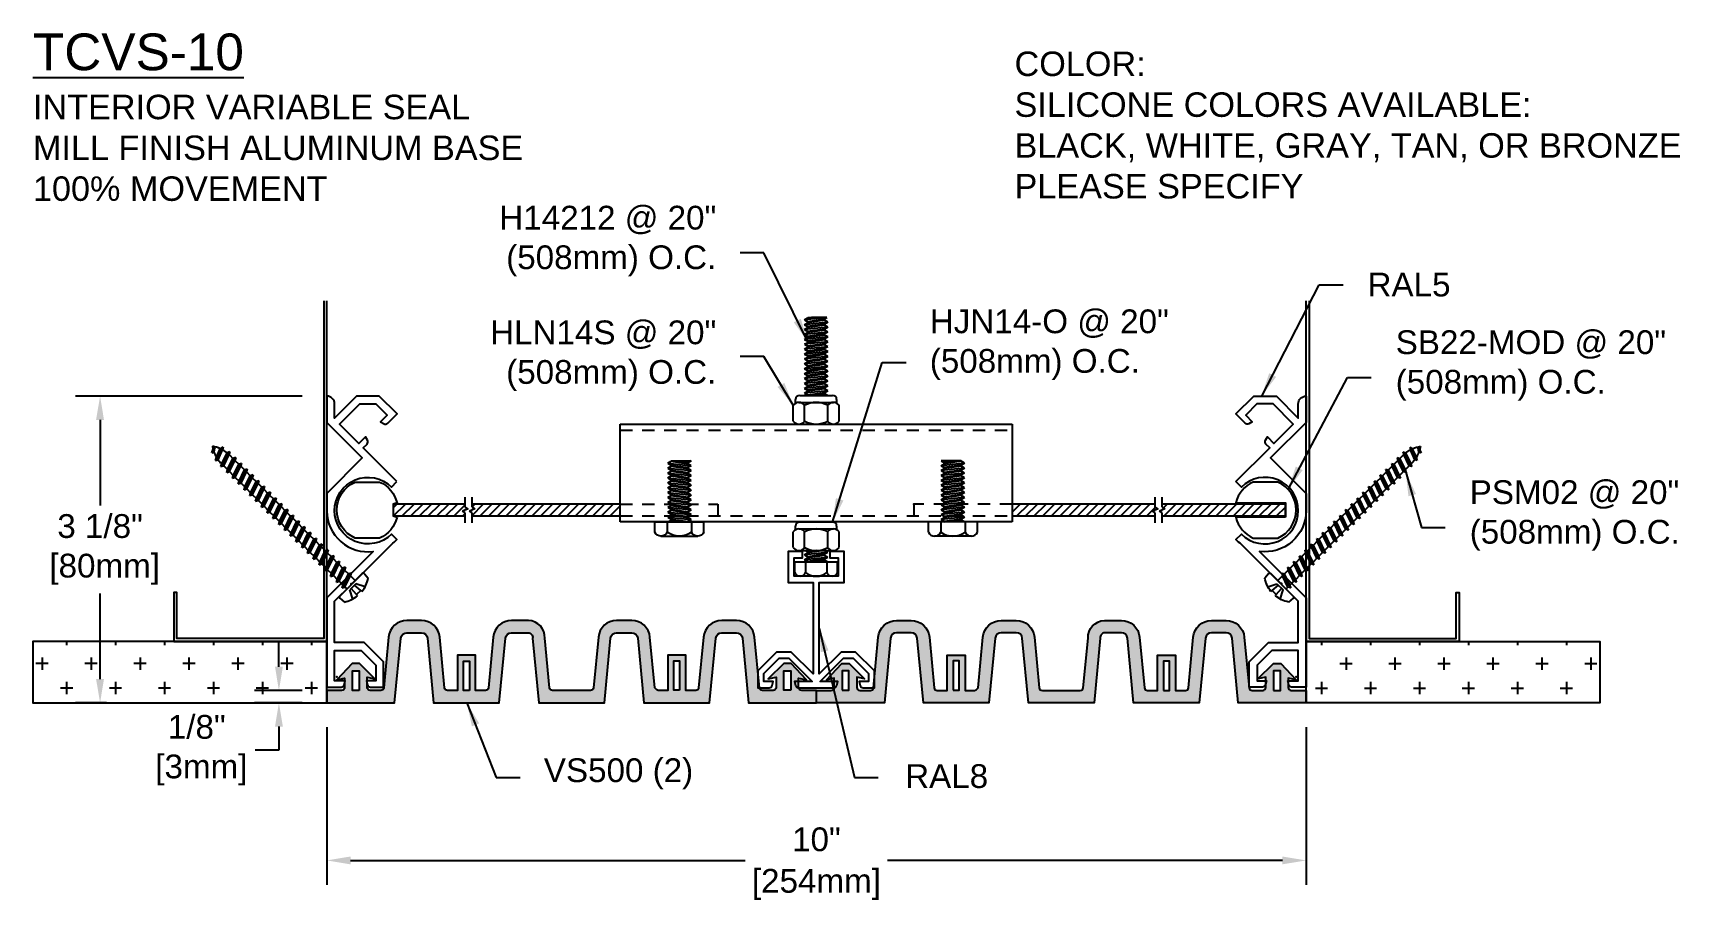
# Model space of a CAD drawing. Header units: inches. Extents: x 0.3 to 17.1, y -0.3 to 8.5.
import ezdxf

# ---------------------------------------------------------------- set-up
doc = ezdxf.new("R2010")
doc.units = ezdxf.units.IN
doc.header["$MEASUREMENT"] = 0
doc.linetypes.add('HIDDEN2', pattern=[0.1875, 0.125, -0.0625])
for name, color, linetype in [('Anchors', 4, 'Continuous'), ('Conditions', 1, 'Continuous'), ('Dimensions', 3, 'Continuous'), ('Fillers', 2, 'Continuous'), ('Metals', 7, 'Continuous'), ('Text', 2, 'Continuous')]:
    doc.layers.add(name, color=color, linetype=linetype)
doc.styles.add('Arial', font='arial.ttf')
doc.dimstyles.new('Arial', dxfattribs={"dimtxt": 0.2425, "dimasz": 0.2425, "dimexe": 0.25, "dimexo": 0.25, "dimgap": 0.09, "dimtad": 0, "dimtih": 1, "dimtoh": 1, "dimdec": 4, "dimzin": 0, "dimdsep": 46, "dimlunit": 4, "dimtxsty": 'Arial', "dimcen": 0.09, "dimadec": 0, "dimazin": 0, "dimtfac": 1, "dimtdec": 4, "dimtofl": 0, "dimtmove": 0, "dimatfit": 3, "dimfxl": 0, "dimfrac": 2, "dimtolj": 1, "dimtzin": 0, "dimarcsym": 0})

# ---------------------------------------------------------------- blocks, each defined once
blk = doc.blocks.new('*D2')
at = {"layer": 'Defpoints', "color": 0}
for p in [(3.272, 1.695), (13.272, 1.695), (3.272, 0.085)]:
    blk.add_point(p, dxfattribs=at)
at = {"layer": 'Dimensions', "color": 0, "lineweight": -2}
for p, q in [((3.272, 1.445), (3.272, -0.165)), ((13.272, 1.445), (13.272, -0.165)), ((3.515, 0.085), (7.546, 0.085)), ((13.03, 0.085), (8.999, 0.085))]:
    blk.add_line(p, q, dxfattribs=at)
at = {"layer": 'Dimensions', "color": 0}
for points in [[(3.515, 0.125), (3.515, 0.045), (3.272, 0.085)], [(13.03, 0.125), (13.03, 0.045), (13.272, 0.085)]]:
    blk.add_solid(points, dxfattribs=at)
at = {"layer": 'Dimensions', "color": 0, "char_height": 0.2425, "attachment_point": 5, "style": 'Arial'}
for s, insert in [('\\A1;10"', (8.272, 0.299)), ('\\A1;[254mm]', (8.272, -0.16))]:
    blk.add_mtext(s, dxfattribs=dict(at, insert=insert))
blk = doc.blocks.new('RAL5')
blk.add_lwpolyline([(0.717, 2.098), (0.372, 2.443), (0.411, 2.481, 0.339454), (0.416, 2.519), (0.396, 2.554), (0.329, 2.487), (0.131, 2.684), (0.338, 2.89), (0.502, 2.89), (0.617, 2.775), (0.55, 2.708), (0.585, 2.688, 0.339454), (0.622, 2.693), (0.718, 2.788), (0.535, 2.97), (0.304, 2.97), (0.08, 2.746), (0.08, 2.891, 0.414214), (0.001, 2.97), (0, 2.97), (0, 2.702), (0.363, 2.339), (0, 1.975), (0, 1.798, 0.450829), (0.475, 1.385), (0, 0.91), (0, 0), (0.148, 0, 0.339454), (0.178, 0.023), (0.188, 0.062), (0.08, 0.062), (0.08, 0.375), (0.35, 0.375), (0.501, 0.224), (0.501, 0.062), (0.406, 0.062), (0.416, 0.023, 0.339454), (0.446, 0), (0.581, 0), (0.581, 0.257), (0.383, 0.455), (0.08, 0.455), (0.08, 0.877), (0.249, 1.045), (0.249, 1.059), (0.263, 1.059), (0.66, 1.457, 0.044547), (0.717, 1.505), (0.661, 1.561, -2.420133), (0.661, 2.041), (0.717, 2.098)], format="xyb")
at = {"color": 0, "linetype": 'ByBlock'}
blk.add_point((0.102, 0.105), dxfattribs=at)
blk.add_point((0.102, 0.105), dxfattribs=at)
blk.add_point((0.102, 0.105), dxfattribs=at)
blk = doc.blocks.new('ral8')
blk.add_lwpolyline([(1.073, -0.865), (1.189, -0.865), (1.189, -0.693), (0.997, -0.501), (0.849, -0.501), (0.625, -0.725), (0.625, 0.21), (0.881, 0.21), (0.881, 0.524), (0.734, 0.524), (0.734, 0.462), (0.819, 0.462), (0.819, 0.272), (0.369, 0.272), (0.369, 0.462), (0.454, 0.462), (0.454, 0.524), (0.307, 0.524), (0.307, 0.21), (0.563, 0.21), (0.563, -0.725), (0.339, -0.501), (0.191, -0.501), (-0.001, -0.693), (-0.001, -0.865), (0.116, -0.865, 0.339454), (0.146, -0.842), (0.156, -0.803), (0.061, -0.803), (0.061, -0.719), (0.217, -0.563), (0.314, -0.563), (0.554, -0.803), (0.374, -0.803), (0.385, -0.842, 0.339454), (0.415, -0.865), (0.774, -0.865, 0.339454), (0.804, -0.842), (0.814, -0.803), (0.635, -0.803), (0.875, -0.563), (0.972, -0.563), (1.127, -0.719), (1.127, -0.803), (1.032, -0.803), (1.043, -0.842, 0.339454)], format="xyb", close=True)
blk = doc.blocks.new('PSM02')
for p, q in [((-0.177, 0.017), (-0.172, 0.077)), ((-0.162, 0), (0.162, 0)), ((-0.089, 0.116), (-0.044, 0.028)), ((-0.06, -0.069), (-0.06, 0)), ((-0.044, 0.028), (0.044, 0.028)), ((-0.032, 0.127), (-0.03, 0.111)), ((-0.03, 0.111), (0.03, 0.111)), ((-0.03, 0.111), (-0.023, 0.028)), ((0.03, 0.111), (0.023, 0.028)), ((0.032, 0.127), (0.03, 0.111)), ((0.089, 0.116), (0.044, 0.028)), ((0.06, -0.027), (0.06, 0)), ((0.177, 0.017), (0.172, 0.077)), ((-0.086, -0.083), (0.086, -0.042)), ((-0.086, -0.083), (-0.06, -0.069)), ((-0.086, -0.083), (-0.06, -0.098)), ((-0.086, -0.167), (0.086, -0.125)), ((-0.086, -0.167), (-0.06, -0.152)), ((-0.086, -0.167), (-0.06, -0.181)), ((0.06, -0.027), (-0.06, -0.069)), ((0.06, -0.056), (-0.06, -0.098)), ((-0.06, -0.152), (-0.06, -0.098)), ((0.06, -0.111), (-0.06, -0.152)), ((0.06, -0.139), (-0.06, -0.181)), ((0.086, -0.042), (0.06, -0.027)), ((0.086, -0.042), (0.06, -0.056)), ((0.06, -0.111), (0.06, -0.056)), ((0.086, -0.125), (0.06, -0.111)), ((0.086, -0.125), (0.06, -0.139)), ((0.06, -0.194), (0.06, -0.139)), ((-0.086, -0.25), (0.086, -0.208)), ((-0.086, -0.25), (-0.06, -0.236)), ((-0.086, -0.25), (-0.06, -0.264)), ((-0.086, -0.333), (0.086, -0.292)), ((-0.086, -0.333), (-0.06, -0.319)), ((-0.086, -0.333), (-0.06, -0.348)), ((-0.06, -0.236), (-0.06, -0.181)), ((0.06, -0.194), (-0.06, -0.236)), ((0.06, -0.223), (-0.06, -0.264)), ((-0.06, -0.319), (-0.06, -0.264)), ((0.06, -0.277), (-0.06, -0.319)), ((0.06, -0.306), (-0.06, -0.348)), ((0.086, -0.208), (0.06, -0.194)), ((0.086, -0.208), (0.06, -0.223)), ((0.06, -0.277), (0.06, -0.223)), ((0.086, -0.292), (0.06, -0.277)), ((0.086, -0.292), (0.06, -0.306)), ((0.06, -0.361), (0.06, -0.306)), ((-0.086, -0.417), (0.086, -0.375)), ((-0.086, -0.417), (-0.06, -0.402)), ((-0.086, -0.417), (-0.06, -0.431)), ((-0.086, -0.5), (0.086, -0.458)), ((-0.086, -0.5), (-0.06, -0.486)), ((-0.086, -0.5), (-0.06, -0.514)), ((-0.06, -0.402), (-0.06, -0.348)), ((0.06, -0.361), (-0.06, -0.402)), ((0.06, -0.389), (-0.06, -0.431)), ((-0.06, -0.486), (-0.06, -0.431)), ((0.06, -0.444), (-0.06, -0.486)), ((0.06, -0.473), (-0.06, -0.514)), ((0.086, -0.375), (0.06, -0.361)), ((0.086, -0.375), (0.06, -0.389)), ((0.06, -0.444), (0.06, -0.389)), ((0.086, -0.458), (0.06, -0.444)), ((0.086, -0.458), (0.06, -0.473)), ((0.06, -0.527), (0.06, -0.473)), ((-0.086, -0.583), (0.086, -0.542)), ((-0.086, -0.583), (-0.06, -0.569)), ((-0.086, -0.583), (-0.06, -0.598)), ((-0.086, -0.667), (0.086, -0.625)), ((-0.086, -0.667), (-0.06, -0.652)), ((-0.086, -0.667), (-0.06, -0.681)), ((-0.06, -0.569), (-0.06, -0.514)), ((0.06, -0.527), (-0.06, -0.569)), ((0.06, -0.556), (-0.06, -0.598)), ((-0.06, -0.652), (-0.06, -0.598)), ((0.06, -0.611), (-0.06, -0.652)), ((0.06, -0.639), (-0.06, -0.681)), ((0.086, -0.542), (0.06, -0.527)), ((0.086, -0.542), (0.06, -0.556)), ((0.06, -0.611), (0.06, -0.556)), ((0.086, -0.625), (0.06, -0.611)), ((0.086, -0.625), (0.06, -0.639)), ((0.06, -0.694), (0.06, -0.639)), ((-0.086, -0.75), (0.086, -0.708)), ((-0.086, -0.75), (-0.06, -0.736)), ((-0.086, -0.75), (-0.06, -0.764)), ((-0.086, -0.833), (0.086, -0.792)), ((-0.086, -0.833), (-0.06, -0.819)), ((-0.086, -0.833), (-0.06, -0.848)), ((-0.06, -0.736), (-0.06, -0.681)), ((0.06, -0.694), (-0.06, -0.736)), ((0.06, -0.723), (-0.06, -0.764)), ((-0.06, -0.819), (-0.06, -0.764)), ((0.06, -0.777), (-0.06, -0.819)), ((0.06, -0.806), (-0.06, -0.848)), ((0.086, -0.708), (0.06, -0.694)), ((0.086, -0.708), (0.06, -0.723)), ((0.06, -0.777), (0.06, -0.723)), ((0.086, -0.792), (0.06, -0.777)), ((0.086, -0.792), (0.06, -0.806)), ((0.06, -0.861), (0.06, -0.806)), ((-0.086, -0.917), (0.086, -0.875)), ((-0.086, -0.917), (-0.06, -0.902)), ((-0.086, -0.917), (-0.06, -0.931)), ((-0.086, -1), (0.086, -0.958)), ((-0.086, -1), (-0.06, -0.986)), ((-0.086, -1), (-0.06, -1.014)), ((-0.06, -0.902), (-0.06, -0.848)), ((0.06, -0.861), (-0.06, -0.902)), ((0.06, -0.889), (-0.06, -0.931)), ((-0.06, -0.986), (-0.06, -0.931)), ((0.06, -0.944), (-0.06, -0.986)), ((0.06, -0.973), (-0.06, -1.014)), ((0.086, -0.875), (0.06, -0.861)), ((0.086, -0.875), (0.06, -0.889)), ((0.06, -0.944), (0.06, -0.889)), ((0.086, -0.958), (0.06, -0.944)), ((0.086, -0.958), (0.06, -0.973)), ((0.06, -1.027), (0.06, -0.973)), ((-0.086, -1.083), (0.086, -1.042)), ((-0.086, -1.083), (-0.06, -1.069)), ((-0.086, -1.083), (-0.06, -1.098)), ((-0.086, -1.167), (0.086, -1.125)), ((-0.086, -1.167), (-0.06, -1.152)), ((-0.086, -1.167), (-0.06, -1.181)), ((-0.06, -1.069), (-0.06, -1.014)), ((0.06, -1.027), (-0.06, -1.069)), ((0.06, -1.056), (-0.06, -1.098)), ((-0.06, -1.152), (-0.06, -1.098)), ((0.06, -1.111), (-0.06, -1.152)), ((0.06, -1.139), (-0.06, -1.181)), ((0.086, -1.042), (0.06, -1.027)), ((0.086, -1.042), (0.06, -1.056)), ((0.06, -1.111), (0.06, -1.056)), ((0.086, -1.125), (0.06, -1.111)), ((0.086, -1.125), (0.06, -1.139)), ((0.06, -1.194), (0.06, -1.139)), ((-0.086, -1.25), (0.086, -1.208)), ((-0.086, -1.25), (-0.06, -1.236)), ((-0.086, -1.25), (-0.06, -1.264)), ((-0.086, -1.333), (0.086, -1.292)), ((-0.086, -1.333), (-0.06, -1.319)), ((-0.086, -1.333), (-0.06, -1.348)), ((-0.06, -1.236), (-0.06, -1.181)), ((0.06, -1.194), (-0.06, -1.236)), ((0.06, -1.223), (-0.06, -1.264)), ((-0.06, -1.319), (-0.06, -1.264)), ((0.06, -1.277), (-0.06, -1.319)), ((0.06, -1.306), (-0.06, -1.348)), ((0.086, -1.208), (0.06, -1.194)), ((0.086, -1.208), (0.06, -1.223)), ((0.06, -1.277), (0.06, -1.223)), ((0.086, -1.292), (0.06, -1.277)), ((0.086, -1.292), (0.06, -1.306)), ((0.06, -1.361), (0.06, -1.306)), ((-0.086, -1.417), (0.086, -1.375)), ((-0.086, -1.417), (-0.06, -1.402)), ((-0.086, -1.417), (-0.06, -1.431)), ((-0.086, -1.5), (0.086, -1.458)), ((-0.086, -1.5), (-0.06, -1.486)), ((-0.086, -1.5), (-0.06, -1.514)), ((-0.06, -1.402), (-0.06, -1.348)), ((0.06, -1.361), (-0.06, -1.402)), ((0.06, -1.389), (-0.06, -1.431)), ((-0.06, -1.486), (-0.06, -1.431)), ((0.06, -1.444), (-0.06, -1.486)), ((0.06, -1.473), (-0.06, -1.514)), ((0.086, -1.375), (0.06, -1.361)), ((0.086, -1.375), (0.06, -1.389)), ((0.06, -1.444), (0.06, -1.389)), ((0.086, -1.458), (0.06, -1.444)), ((0.086, -1.458), (0.06, -1.473)), ((0.06, -1.527), (0.06, -1.473)), ((-0.086, -1.583), (0.086, -1.542)), ((-0.086, -1.583), (-0.06, -1.569)), ((-0.086, -1.583), (-0.06, -1.598)), ((-0.086, -1.667), (0.086, -1.625)), ((-0.086, -1.667), (-0.06, -1.652)), ((-0.086, -1.667), (-0.06, -1.681)), ((-0.06, -1.569), (-0.06, -1.514)), ((0.06, -1.527), (-0.06, -1.569)), ((0.06, -1.556), (-0.06, -1.598)), ((-0.06, -1.652), (-0.06, -1.598)), ((0.06, -1.611), (-0.06, -1.652)), ((0.06, -1.639), (-0.06, -1.681)), ((-0.06, -1.736), (-0.06, -1.681)), ((0.086, -1.542), (0.06, -1.527)), ((0.086, -1.542), (0.06, -1.556)), ((0.06, -1.611), (0.06, -1.556)), ((0.086, -1.625), (0.06, -1.611)), ((0.086, -1.625), (0.06, -1.639)), ((0.06, -1.694), (0.06, -1.639)), ((-0.086, -1.75), (0.086, -1.708)), ((-0.086, -1.75), (-0.06, -1.736)), ((-0.086, -1.75), (-0.06, -1.764)), ((-0.086, -1.833), (0.086, -1.792)), ((-0.086, -1.833), (-0.06, -1.819)), ((-0.086, -1.833), (-0.058, -1.847)), ((0.06, -1.694), (-0.06, -1.736)), ((0.06, -1.723), (-0.06, -1.764)), ((-0.06, -1.81), (-0.06, -1.764)), ((0.06, -1.777), (-0.06, -1.819)), ((0.06, -1.806), (-0.058, -1.847)), ((0.086, -1.708), (0.06, -1.694)), ((0.086, -1.708), (0.06, -1.723)), ((0.06, -1.723), (0.06, -1.777)), ((0.086, -1.792), (0.06, -1.777)), ((0.086, -1.792), (0.06, -1.806)), ((0.06, -1.806), (0.06, -1.81)), ((-0.069, -1.917), (0.079, -1.875)), ((-0.069, -1.917), (-0.047, -1.902)), ((-0.069, -1.917), (-0.039, -1.926)), ((0.056, -1.862), (-0.047, -1.902)), ((0.05, -1.892), (-0.039, -1.926)), ((0.03, -1.947), (-0.004, -1.972)), ((-0.004, -1.972), (0.051, -1.958)), ((0.017, -1.973), (-0.004, -1.972)), ((0.051, -1.958), (0.017, -1.973)), ((0.051, -1.958), (0.03, -1.947)), ((0.079, -1.875), (0.05, -1.892)), ((0.079, -1.875), (0.056, -1.862))]:
    blk.add_line(p, q)
for centre, radius, start, end in [((-0.162, 0.016), 0.016, 175, 270), ((0, -0.185), 0.313, 95.8447, 123.323), ((0, -0.185), 0.313, 56.677, 84.1553), ((0.162, 0.016), 0.016, 270, 5), ((0.27, -1.81), 0.33, 180, 181.4809), ((0.27, -1.81), 0.33, 186.3809, 196.1333), ((-0.27, -1.81), 0.33, 350.9871, 0), ((0.27, -1.81), 0.33, 200.6129, 215.118), ((-0.27, -1.81), 0.33, 324.882, 330.5326), ((-0.27, -1.81), 0.33, 335.5566, 345.5871)]:
    blk.add_arc(centre, radius, start, end)
blk = doc.blocks.new('VS500')
h = blk.add_hatch(color=256)
h.paths.add_polyline_path([(11.886, 2.281), (11.837, 2.8, 0.385484), (11.65, 2.968), (11.496, 2.968, 0.385484), (11.31, 2.8), (11.261, 2.281, -0.386724), (11.23, 2.253), (10.843, 2.253, -0.386724), (10.812, 2.281), (10.764, 2.788, 0.416187), (10.594, 2.968), (10.423, 2.968, 0.385484), (10.237, 2.8), (10.187, 2.281, -0.386724), (10.157, 2.253), (10.055, 2.253), (10.055, 2.615), (9.871, 2.615), (9.871, 2.253), (9.77, 2.253, -0.386724), (9.739, 2.281), (9.69, 2.8, 0.385484), (9.504, 2.968), (9.355, 2.968, 0.385484), (9.169, 2.8), (9.119, 2.281, -0.386724), (9.088, 2.253), (8.98, 2.253, -0.414214), (8.949, 2.284), (8.949, 2.388), (9.029, 2.373), (8.871, 2.528), (8.796, 2.528), (8.639, 2.363), (8.719, 2.378), (8.719, 2.284, -0.414214), (8.688, 2.253), (8.537, 2.253), (8.537, 2.128), (9.23, 2.128), (9.293, 2.787, -0.388879), (9.355, 2.843), (9.504, 2.843, -0.388879), (9.565, 2.787), (9.628, 2.128), (10.298, 2.128), (10.361, 2.787, -0.388879), (10.423, 2.843), (10.587, 2.843, -0.469009), (10.639, 2.787), (10.701, 2.128), (11.372, 2.128), (11.435, 2.787, -0.388879), (11.496, 2.843), (11.65, 2.843, -0.388879), (11.712, 2.787), (11.775, 2.128), (12.445, 2.128), (12.508, 2.787, -0.388879), (12.57, 2.843), (12.719, 2.843, -0.388879), (12.78, 2.787), (12.843, 2.128), (13.537, 2.128), (13.537, 2.253), (13.386, 2.253, -0.414214), (13.355, 2.284), (13.355, 2.378), (13.435, 2.363), (13.277, 2.528), (13.202, 2.528), (13.045, 2.373), (13.125, 2.388), (13.125, 2.284, -0.414214), (13.094, 2.253), (12.985, 2.253, -0.386724), (12.954, 2.281), (12.905, 2.8, 0.385484), (12.719, 2.968), (12.57, 2.968, 0.385484), (12.384, 2.8), (12.334, 2.281, -0.386724), (12.304, 2.253), (12.202, 2.253), (12.202, 2.615), (12.018, 2.615), (12.018, 2.253), (11.937, 2.253, -0.277705)])
h.paths.add_polyline_path([(12.08, 2.255), (12.08, 2.555), (12.14, 2.555), (12.14, 2.255)], flags=16)
h.paths.add_polyline_path([(13.205, 2.255), (13.205, 2.455), (13.275, 2.455), (13.275, 2.255)], flags=16)
h.paths.add_polyline_path([(9.993, 2.252), (9.933, 2.252), (9.933, 2.552), (9.993, 2.552)], flags=16)
h.paths.add_polyline_path([(8.869, 2.254), (8.799, 2.254), (8.799, 2.454), (8.869, 2.454)], flags=16)
at = {"color": 0}
blk.add_lwpolyline([(10.592, 2.968), (10.423, 2.968, 0.387964), (10.237, 2.798), (10.187, 2.281, -0.386724), (10.157, 2.253), (10.055, 2.253), (10.055, 2.615), (9.871, 2.615), (9.871, 2.253), (9.77, 2.253, -0.386724), (9.739, 2.281), (9.69, 2.798, 0.387964), (9.504, 2.968), (9.355, 2.968, 0.387964), (9.168, 2.798), (9.119, 2.281, -0.386724), (9.088, 2.253), (8.98, 2.253, -0.414214), (8.949, 2.284), (8.949, 2.388), (9.029, 2.373), (8.871, 2.528), (8.796, 2.528), (8.639, 2.363), (8.719, 2.378), (8.719, 2.284, -0.414214), (8.688, 2.253), (8.537, 2.253), (8.537, 2.128), (9.23, 2.128), (9.293, 2.787, -0.388879), (9.355, 2.843), (9.504, 2.843, -0.388879), (9.565, 2.787), (9.628, 2.128), (10.298, 2.128), (10.361, 2.787, -0.388879), (10.423, 2.843), (10.592, 2.843, -0.442581), (10.639, 2.787), (10.701, 2.128), (11.372, 2.128), (11.435, 2.787, -0.388879), (11.496, 2.843), (11.65, 2.843, -0.388879), (11.712, 2.787), (11.775, 2.128), (12.445, 2.128), (12.508, 2.787, -0.388879), (12.57, 2.843), (12.719, 2.843, -0.388879), (12.78, 2.787), (12.843, 2.128), (13.537, 2.128), (13.537, 2.253), (13.386, 2.253, -0.414214), (13.355, 2.284), (13.355, 2.378), (13.435, 2.363), (13.277, 2.528), (13.202, 2.528), (13.045, 2.373), (13.125, 2.388), (13.125, 2.284, -0.414214), (13.094, 2.253), (12.985, 2.253, -0.386724), (12.954, 2.281), (12.905, 2.798, 0.387964), (12.719, 2.968), (12.57, 2.968, 0.387964), (12.384, 2.798), (12.334, 2.281, -0.386724), (12.304, 2.253), (12.202, 2.253), (12.202, 2.615), (12.018, 2.615), (12.018, 2.253), (11.937, 2.253, -0.277705), (11.886, 2.281), (11.837, 2.798, 0.387964), (11.65, 2.968), (11.496, 2.968, 0.387964), (11.31, 2.798), (11.261, 2.281, -0.386724), (11.23, 2.253), (10.843, 2.253, -0.386724), (10.812, 2.281), (10.764, 2.788, 0.410211), (10.597, 2.968)], format="xyb", dxfattribs=at)
for points in [[(9.993, 2.252), (9.933, 2.252), (9.933, 2.552), (9.993, 2.552)], [(12.14, 2.255), (12.08, 2.255), (12.08, 2.555), (12.14, 2.555)], [(8.869, 2.254), (8.799, 2.254), (8.799, 2.454), (8.869, 2.454)], [(13.275, 2.255), (13.205, 2.255), (13.205, 2.455), (13.275, 2.455)]]:
    blk.add_lwpolyline(points, close=True)
blk = doc.blocks.new('H1458S')
for p, q in [((-0.25, 0.104), (-0.25, 0)), ((-0.25, 0), (0.25, 0)), ((-0.188, 0.144), (0.187, 0.144)), ((-0.125, 0), (-0.125, 0.104)), ((-0.119, 0), (-0.085, -0.02)), ((-0.085, -0.02), (0.048, 0)), ((0.125, 0), (0.125, 0.104)), ((0.25, 0.104), (0.25, 0)), ((-0.119, -0.05), (0.119, -0.025)), ((-0.119, -0.05), (-0.085, -0.03)), ((-0.119, -0.05), (-0.085, -0.07)), ((-0.119, -0.1), (0.119, -0.075)), ((-0.119, -0.1), (-0.085, -0.08)), ((-0.119, -0.1), (-0.085, -0.12)), ((-0.119, -0.15), (0.119, -0.125)), ((-0.119, -0.15), (-0.085, -0.13)), ((-0.119, -0.15), (-0.085, -0.17)), ((-0.085, -0.03), (0.085, -0.005)), ((-0.085, -0.02), (-0.085, -0.03)), ((-0.085, -0.07), (0.085, -0.045)), ((-0.085, -0.08), (0.085, -0.055)), ((-0.085, -0.07), (-0.085, -0.08)), ((-0.085, -0.12), (0.085, -0.095)), ((-0.085, -0.13), (0.085, -0.105)), ((-0.085, -0.12), (-0.085, -0.13)), ((-0.085, -0.17), (0.085, -0.145)), ((-0.085, -0.18), (0.085, -0.155)), ((0.094, 0), (0.085, -0.005)), ((0.119, -0.025), (0.085, -0.005)), ((0.119, -0.025), (0.085, -0.045)), ((0.085, -0.045), (0.085, -0.055)), ((0.119, -0.075), (0.085, -0.055)), ((0.119, -0.075), (0.085, -0.095)), ((0.085, -0.095), (0.085, -0.105)), ((0.119, -0.125), (0.085, -0.105)), ((0.119, -0.125), (0.085, -0.145)), ((0.085, -0.145), (0.085, -0.155)), ((0.119, -0.175), (0.085, -0.155)), ((-0.119, -0.2), (0.119, -0.175)), ((-0.119, -0.2), (-0.085, -0.18)), ((-0.119, -0.2), (-0.085, -0.22)), ((-0.119, -0.25), (0.119, -0.225)), ((-0.119, -0.25), (-0.085, -0.23)), ((-0.119, -0.25), (-0.085, -0.27)), ((-0.119, -0.3), (0.119, -0.275)), ((-0.119, -0.3), (-0.085, -0.28)), ((-0.119, -0.3), (-0.085, -0.32)), ((-0.119, -0.35), (0.119, -0.325)), ((-0.119, -0.35), (-0.085, -0.33)), ((-0.085, -0.17), (-0.085, -0.18)), ((-0.085, -0.22), (0.085, -0.195)), ((-0.085, -0.23), (0.085, -0.205)), ((-0.085, -0.22), (-0.085, -0.23)), ((-0.085, -0.27), (0.085, -0.245)), ((-0.085, -0.28), (0.085, -0.255)), ((-0.085, -0.27), (-0.085, -0.28)), ((-0.085, -0.32), (0.085, -0.295)), ((-0.085, -0.33), (0.085, -0.305)), ((-0.085, -0.32), (-0.085, -0.33)), ((0.119, -0.175), (0.085, -0.195)), ((0.085, -0.195), (0.085, -0.205)), ((0.119, -0.225), (0.085, -0.205)), ((0.119, -0.225), (0.085, -0.245)), ((0.085, -0.245), (0.085, -0.255)), ((0.119, -0.275), (0.085, -0.255)), ((0.119, -0.275), (0.085, -0.295)), ((0.085, -0.295), (0.085, -0.305)), ((0.119, -0.325), (0.085, -0.305)), ((0.119, -0.325), (0.085, -0.345)), ((-0.119, -0.35), (-0.085, -0.37)), ((-0.119, -0.4), (0.119, -0.375)), ((-0.119, -0.4), (-0.085, -0.38)), ((-0.119, -0.4), (-0.085, -0.42)), ((-0.119, -0.45), (0.119, -0.425)), ((-0.119, -0.45), (-0.085, -0.43)), ((-0.119, -0.45), (-0.085, -0.47)), ((-0.119, -0.5), (0.119, -0.475)), ((-0.119, -0.5), (-0.085, -0.48)), ((-0.119, -0.5), (-0.085, -0.52)), ((-0.085, -0.37), (0.085, -0.345)), ((-0.085, -0.38), (0.085, -0.355)), ((-0.085, -0.37), (-0.085, -0.38)), ((-0.085, -0.42), (0.085, -0.395)), ((-0.085, -0.43), (0.085, -0.405)), ((-0.085, -0.42), (-0.085, -0.43)), ((-0.085, -0.47), (0.085, -0.445)), ((-0.085, -0.48), (0.085, -0.455)), ((-0.085, -0.47), (-0.085, -0.48)), ((-0.085, -0.52), (0.085, -0.495)), ((0.085, -0.345), (0.085, -0.355)), ((0.119, -0.375), (0.085, -0.355)), ((0.119, -0.375), (0.085, -0.395)), ((0.085, -0.395), (0.085, -0.405)), ((0.119, -0.425), (0.085, -0.405)), ((0.119, -0.425), (0.085, -0.445)), ((0.085, -0.445), (0.085, -0.455)), ((0.119, -0.475), (0.085, -0.455)), ((0.119, -0.475), (0.085, -0.495)), ((0.085, -0.495), (0.085, -0.505)), ((-0.119, -0.55), (0.119, -0.525)), ((-0.119, -0.55), (-0.085, -0.53)), ((-0.119, -0.55), (-0.085, -0.57)), ((-0.119, -0.6), (0.119, -0.575)), ((-0.119, -0.6), (-0.085, -0.58)), ((-0.119, -0.6), (-0.085, -0.62)), ((-0.085, -0.53), (0.085, -0.505)), ((-0.085, -0.52), (-0.085, -0.53)), ((-0.085, -0.57), (0.085, -0.545)), ((-0.085, -0.58), (0.085, -0.555)), ((-0.085, -0.57), (-0.085, -0.58)), ((-0.085, -0.62), (0.085, -0.595)), ((-0.085, -0.62), (-0.085, -0.625)), ((-0.085, -0.625), (0.119, -0.625)), ((-0.048, -0.625), (0.085, -0.605)), ((0.119, -0.525), (0.085, -0.505)), ((0.119, -0.525), (0.085, -0.545)), ((0.085, -0.545), (0.085, -0.555)), ((0.119, -0.575), (0.085, -0.555)), ((0.119, -0.575), (0.085, -0.595)), ((0.085, -0.595), (0.085, -0.605)), ((0.119, -0.625), (0.085, -0.605))]:
    blk.add_line(p, q)
for centre, radius, start, end in [((-0.188, 0.075), 0.0688, 24.7615, 155.2385), ((0, -0.071), 0.215, 54.5107, 125.4893), ((0.187, 0.075), 0.0688, 24.7615, 155.2385)]:
    blk.add_arc(centre, radius, start, end)
blk = doc.blocks.new('SB22-MOD')
h = blk.add_hatch()
h.set_pattern_fill('ANSI31', color=256, scale=0.5, style=0)
h.paths.add_polyline_path([(13.062, 3.602), (13.062, 3.722), (11.802, 3.722), (11.802, 3.693), (11.831, 3.674), (11.774, 3.652), (11.802, 3.633), (11.802, 3.602)])
h.paths.add_polyline_path([(11.732, 3.602), (11.732, 3.633), (11.704, 3.652), (11.761, 3.674), (11.732, 3.693), (11.732, 3.722), (10.27, 3.722), (10.27, 3.602)])
h.paths.add_polyline_path([(6.269, 3.602), (6.269, 3.722), (4.757, 3.722), (4.757, 3.693), (4.786, 3.674), (4.729, 3.652), (4.757, 3.633), (4.757, 3.602)])
h.paths.add_polyline_path([(4.687, 3.602), (4.687, 3.633), (4.659, 3.652), (4.716, 3.674), (4.687, 3.693), (4.687, 3.722), (3.949, 3.722), (3.949, 3.602)])
for p, q in [((8.379, 5.629), (8.151, 5.604)), ((8.151, 5.604), (8.185, 5.624)), ((8.151, 5.604), (8.185, 5.585)), ((8.389, 5.579), (8.151, 5.554)), ((8.151, 5.554), (8.185, 5.574)), ((8.151, 5.554), (8.185, 5.535)), ((8.221, 5.629), (8.185, 5.624)), ((8.355, 5.61), (8.185, 5.585)), ((8.355, 5.599), (8.185, 5.574)), ((8.185, 5.574), (8.185, 5.585)), ((8.355, 5.56), (8.185, 5.535)), ((8.379, 5.629), (8.221, 5.629)), ((8.379, 5.629), (8.355, 5.61)), ((8.355, 5.599), (8.355, 5.61)), ((8.389, 5.579), (8.355, 5.599)), ((8.389, 5.579), (8.355, 5.56)), ((8.355, 5.549), (8.355, 5.56)), ((8.389, 5.529), (8.151, 5.504)), ((8.151, 5.504), (8.185, 5.524)), ((8.151, 5.504), (8.185, 5.485)), ((8.389, 5.479), (8.151, 5.454)), ((8.151, 5.454), (8.185, 5.474)), ((8.151, 5.454), (8.185, 5.435)), ((8.389, 5.429), (8.151, 5.404)), ((8.151, 5.404), (8.185, 5.424)), ((8.151, 5.404), (8.185, 5.385)), ((8.355, 5.549), (8.185, 5.524)), ((8.185, 5.524), (8.185, 5.535)), ((8.355, 5.51), (8.185, 5.485)), ((8.355, 5.499), (8.185, 5.474)), ((8.185, 5.474), (8.185, 5.485)), ((8.355, 5.46), (8.185, 5.435)), ((8.355, 5.449), (8.185, 5.424)), ((8.185, 5.424), (8.185, 5.435)), ((8.355, 5.41), (8.185, 5.385)), ((8.355, 5.399), (8.185, 5.374)), ((8.185, 5.374), (8.185, 5.385)), ((8.389, 5.529), (8.355, 5.549)), ((8.389, 5.529), (8.355, 5.51)), ((8.355, 5.499), (8.355, 5.51)), ((8.389, 5.479), (8.355, 5.499)), ((8.389, 5.479), (8.355, 5.46)), ((8.355, 5.449), (8.355, 5.46)), ((8.389, 5.429), (8.355, 5.449)), ((8.389, 5.429), (8.355, 5.41)), ((8.355, 5.399), (8.355, 5.41)), ((8.389, 5.379), (8.355, 5.399)), ((8.389, 5.379), (8.151, 5.354)), ((8.151, 5.354), (8.185, 5.374)), ((8.151, 5.354), (8.185, 5.335)), ((8.389, 5.329), (8.151, 5.304)), ((8.151, 5.304), (8.185, 5.324)), ((8.151, 5.304), (8.185, 5.285)), ((8.389, 5.279), (8.151, 5.254)), ((8.151, 5.254), (8.185, 5.274)), ((8.151, 5.254), (8.185, 5.235)), ((8.389, 5.229), (8.151, 5.204)), ((8.151, 5.204), (8.185, 5.224)), ((8.355, 5.36), (8.185, 5.335)), ((8.355, 5.349), (8.185, 5.324)), ((8.185, 5.324), (8.185, 5.335)), ((8.355, 5.31), (8.185, 5.285)), ((8.355, 5.299), (8.185, 5.274)), ((8.185, 5.274), (8.185, 5.285)), ((8.355, 5.26), (8.185, 5.235)), ((8.355, 5.249), (8.185, 5.224)), ((8.185, 5.224), (8.185, 5.235)), ((8.389, 5.379), (8.355, 5.36)), ((8.355, 5.349), (8.355, 5.36)), ((8.389, 5.329), (8.355, 5.349)), ((8.389, 5.329), (8.355, 5.31)), ((8.355, 5.299), (8.355, 5.31)), ((8.389, 5.279), (8.355, 5.299)), ((8.389, 5.279), (8.355, 5.26)), ((8.355, 5.249), (8.355, 5.26)), ((8.389, 5.229), (8.355, 5.249)), ((8.389, 5.229), (8.355, 5.21)), ((8.151, 5.204), (8.185, 5.185)), ((8.389, 5.179), (8.151, 5.154)), ((8.151, 5.154), (8.185, 5.174)), ((8.151, 5.154), (8.185, 5.135)), ((8.389, 5.129), (8.151, 5.104)), ((8.151, 5.104), (8.185, 5.124)), ((8.151, 5.104), (8.185, 5.085)), ((8.389, 5.079), (8.151, 5.054)), ((8.151, 5.054), (8.185, 5.074)), ((8.151, 5.054), (8.185, 5.035)), ((8.355, 5.21), (8.185, 5.185)), ((8.355, 5.199), (8.185, 5.174)), ((8.185, 5.174), (8.185, 5.185)), ((8.355, 5.16), (8.185, 5.135)), ((8.355, 5.149), (8.185, 5.124)), ((8.185, 5.124), (8.185, 5.135)), ((8.355, 5.11), (8.185, 5.085)), ((8.355, 5.099), (8.185, 5.074)), ((8.185, 5.074), (8.185, 5.085)), ((8.355, 5.06), (8.185, 5.035)), ((8.355, 5.049), (8.185, 5.024)), ((8.355, 5.199), (8.355, 5.21)), ((8.389, 5.179), (8.355, 5.199)), ((8.389, 5.179), (8.355, 5.16)), ((8.355, 5.149), (8.355, 5.16)), ((8.389, 5.129), (8.355, 5.149)), ((8.389, 5.129), (8.355, 5.11)), ((8.355, 5.099), (8.355, 5.11)), ((8.389, 5.079), (8.355, 5.099)), ((8.389, 5.079), (8.355, 5.06)), ((8.355, 5.049), (8.355, 5.06)), ((8.389, 5.029), (8.355, 5.049)), ((8.389, 5.029), (8.151, 5.004)), ((8.151, 5.004), (8.185, 5.024)), ((8.151, 5.004), (8.185, 4.985)), ((8.389, 4.979), (8.151, 4.954)), ((8.151, 4.954), (8.185, 4.974)), ((8.151, 4.954), (8.185, 4.935)), ((8.389, 4.929), (8.151, 4.904)), ((8.151, 4.904), (8.185, 4.924)), ((8.151, 4.904), (8.185, 4.885)), ((8.389, 4.879), (8.151, 4.854)), ((8.185, 5.024), (8.185, 5.035)), ((8.355, 5.01), (8.185, 4.985)), ((8.355, 4.999), (8.185, 4.974)), ((8.185, 4.974), (8.185, 4.985)), ((8.355, 4.96), (8.185, 4.935)), ((8.355, 4.949), (8.185, 4.924)), ((8.185, 4.924), (8.185, 4.935)), ((8.355, 4.91), (8.185, 4.885)), ((8.355, 4.899), (8.185, 4.874)), ((8.185, 4.874), (8.185, 4.885)), ((8.389, 5.029), (8.355, 5.01)), ((8.355, 4.999), (8.355, 5.01)), ((8.389, 4.979), (8.355, 4.999)), ((8.389, 4.979), (8.355, 4.96)), ((8.355, 4.949), (8.355, 4.96)), ((8.389, 4.929), (8.355, 4.949)), ((8.389, 4.929), (8.355, 4.91)), ((8.355, 4.899), (8.355, 4.91)), ((8.389, 4.879), (8.355, 4.899)), ((8.389, 4.879), (8.355, 4.86)), ((8.035, 4.57), (8.035, 4.731)), ((8.06, 4.753), (8.06, 4.79)), ((8.094, 4.761), (8.445, 4.761)), ((8.102, 4.832), (8.437, 4.832)), ((8.151, 4.854), (8.185, 4.874)), ((8.151, 4.854), (8.185, 4.835)), ((8.152, 4.57), (8.152, 4.731)), ((8.355, 4.86), (8.185, 4.835)), ((8.185, 4.832), (8.185, 4.835)), ((8.355, 4.849), (8.237, 4.832)), ((8.355, 4.849), (8.355, 4.86)), ((8.385, 4.832), (8.355, 4.849)), ((8.387, 4.57), (8.387, 4.731)), ((8.479, 4.753), (8.479, 4.79)), ((8.504, 4.57), (8.504, 4.731)), ((8.094, 4.54), (8.445, 4.54)), ((4.687, 3.693), (4.687, 3.793)), ((4.757, 3.693), (4.757, 3.793)), ((11.732, 3.693), (11.732, 3.793)), ((11.802, 3.693), (11.802, 3.793)), ((4.716, 3.674), (4.659, 3.652)), ((4.687, 3.633), (4.659, 3.652)), ((4.687, 3.693), (4.716, 3.674)), ((4.687, 3.533), (4.687, 3.633)), ((4.786, 3.674), (4.729, 3.652)), ((4.757, 3.633), (4.729, 3.652)), ((4.757, 3.693), (4.786, 3.674)), ((4.757, 3.533), (4.757, 3.633)), ((8.102, 3.54), (8.437, 3.54)), ((11.761, 3.674), (11.704, 3.652)), ((11.732, 3.633), (11.704, 3.652)), ((11.732, 3.693), (11.761, 3.674)), ((11.732, 3.533), (11.732, 3.633)), ((11.831, 3.674), (11.774, 3.652)), ((11.802, 3.633), (11.774, 3.652)), ((11.802, 3.693), (11.831, 3.674)), ((11.802, 3.533), (11.802, 3.633)), ((8.035, 3.278), (8.035, 3.439)), ((8.06, 3.461), (8.06, 3.498)), ((8.094, 3.469), (8.445, 3.469)), ((8.152, 3.278), (8.152, 3.439)), ((8.387, 3.278), (8.387, 3.439)), ((8.479, 3.461), (8.479, 3.498)), ((8.504, 3.278), (8.504, 3.439)), ((8.094, 3.248), (8.445, 3.248)), ((8.389, 3.229), (8.151, 3.204)), ((8.151, 3.204), (8.185, 3.224)), ((8.151, 3.204), (8.185, 3.185)), ((8.162, 3.248), (8.185, 3.235)), ((8.272, 3.248), (8.185, 3.235)), ((8.345, 3.248), (8.185, 3.224)), ((8.185, 3.224), (8.185, 3.235)), ((8.355, 3.21), (8.185, 3.185)), ((8.355, 3.199), (8.185, 3.174)), ((8.389, 3.229), (8.355, 3.21)), ((8.355, 3.199), (8.355, 3.21)), ((8.389, 3.179), (8.355, 3.199)), ((8.389, 3.229), (8.357, 3.248)), ((8.487, 3.13), (8.052, 3.13)), ((8.052, 3.026), (8.052, 3.13)), ((8.389, 3.179), (8.151, 3.154)), ((8.151, 3.154), (8.185, 3.174)), ((8.151, 3.154), (8.185, 3.135)), ((8.161, 3.13), (8.161, 3.026)), ((8.176, 3.13), (8.185, 3.135)), ((8.185, 3.174), (8.185, 3.185)), ((8.355, 3.16), (8.185, 3.135)), ((8.355, 3.149), (8.224, 3.13)), ((8.389, 3.179), (8.355, 3.16)), ((8.355, 3.149), (8.355, 3.16)), ((8.388, 3.13), (8.355, 3.149)), ((8.378, 3.13), (8.378, 3.026)), ((8.487, 3.026), (8.487, 3.13)), ((8.425, 2.986), (8.115, 2.986))]:
    blk.add_line(p, q)
at = {"linetype": 'ByBlock'}
for p, q in [((6.269, 4.54), (10.27, 4.54)), ((6.269, 3.54), (6.269, 4.54)), ((10.27, 4.54), (10.27, 3.54)), ((10.27, 3.54), (6.269, 3.54))]:
    blk.add_line(p, q, dxfattribs=at)
at = {"linetype": 'HIDDEN2'}
for p, q in [((6.269, 4.477), (10.27, 4.477)), ((6.269, 3.722), (7.264, 3.722)), ((7.264, 3.722), (7.264, 3.602)), ((10.27, 3.722), (9.268, 3.722)), ((9.268, 3.722), (9.268, 3.602)), ((6.269, 3.602), (10.27, 3.602))]:
    blk.add_line(p, q, dxfattribs=at)
for points in [[(3.99, 3.588, -0.233897), (3.812, 3.376), (3.562, 3.376, -0.654654), (3.562, 3.948), (3.812, 3.948, -0.233897), (3.99, 3.736), (3.949, 3.722), (3.949, 3.602)], [(13.062, 3.588), (12.554, 3.588, 0.233897), (12.733, 3.376), (12.983, 3.376, 0.654654), (12.983, 3.948), (12.733, 3.948, 0.233897), (12.554, 3.736), (13.062, 3.736)]]:
    blk.add_lwpolyline(points, format="xyb", close=True)
for points in [[(4.687, 3.722), (3.949, 3.722)], [(6.269, 3.722), (4.757, 3.722)], [(11.732, 3.722), (10.27, 3.722)], [(11.802, 3.602), (13.062, 3.602), (13.062, 3.722), (11.802, 3.722)], [(3.949, 3.602), (4.687, 3.602)], [(4.757, 3.602), (6.269, 3.602)], [(10.27, 3.602), (11.732, 3.602)]]:
    blk.add_lwpolyline(points)
for centre, radius, start, end in [((8.094, 4.689), 0.0723, 35.7751, 144.2249), ((8.102, 4.79), 0.0418, 90, 180), ((8.27, 4.517), 0.244, 61.2813, 118.7187), ((8.445, 4.689), 0.0723, 35.7751, 144.2249), ((8.437, 4.79), 0.0418, 0, 90), ((8.094, 4.612), 0.0723, 215.7751, 324.2249), ((8.27, 4.784), 0.244, 241.2813, 298.7187), ((8.445, 4.612), 0.0723, 215.7751, 324.2249), ((8.102, 3.498), 0.0418, 90, 180), ((8.437, 3.498), 0.0418, 0, 90), ((8.094, 3.397), 0.0723, 35.7751, 144.2249), ((8.27, 3.225), 0.244, 61.2813, 118.7187), ((8.445, 3.397), 0.0723, 35.7751, 144.2249), ((8.094, 3.32), 0.0723, 215.7751, 324.2249), ((8.27, 3.492), 0.244, 241.2813, 298.7187), ((8.445, 3.32), 0.0723, 215.7751, 324.2249), ((8.106, 3.043), 0.057, 197.3212, 342.6788), ((8.27, 3.154), 0.168, 229.6113, 310.3887), ((8.433, 3.043), 0.057, 197.3212, 342.6788)]:
    blk.add_arc(centre, radius, start, end)
blk.add_point((9.268, 3.722), dxfattribs=at)
at = {"xscale": -1, "rotation": 180}
blk.add_blockref('H1458S', (6.873, 3.54), dxfattribs=at)
at = {"rotation": 180}
blk.add_blockref('H1458S', (9.666, 3.54), dxfattribs=at)
blk = doc.blocks.new('*D12')
at = {"layer": 'Defpoints', "color": 0}
for p in [(2.784, 1.695), (3.272, 1.82), (3.272, 1.695)]:
    blk.add_point(p, dxfattribs=at)
at = {"layer": 'Dimensions', "color": 0, "lineweight": -2}
for p, q in [((2.784, 2.062), (2.784, 2.305)), ((3.022, 1.82), (2.534, 1.82)), ((3.022, 1.695), (2.534, 1.695)), ((2.784, 1.452), (2.784, 1.21)), ((2.784, 1.21), (2.541, 1.21))]:
    blk.add_line(p, q, dxfattribs=at)
at = {"layer": 'Dimensions', "color": 0}
for points in [[(2.744, 2.062), (2.824, 2.062), (2.784, 1.82)], [(2.744, 1.452), (2.824, 1.452), (2.784, 1.695)]]:
    blk.add_solid(points, dxfattribs=at)
at = {"layer": 'Dimensions', "color": 0, "insert": (1.945, 1.21), "char_height": 0.2425, "attachment_point": 5, "style": 'Arial'}
blk.add_mtext('\\A1;1/8"\\P [3mm]', dxfattribs=at)
blk = doc.blocks.new('*D13')
at = {"layer": 'Defpoints', "color": 0}
for p in [(3.272, 4.825), (0.958, 1.695), (1.272, 1.695)]:
    blk.add_point(p, dxfattribs=at)
at = {"layer": 'Dimensions', "color": 0, "lineweight": -2}
for p, q in [((3.022, 4.825), (0.708, 4.825)), ((0.958, 4.582), (0.958, 3.709)), ((0.958, 1.937), (0.958, 2.81)), ((1.022, 1.695), (0.708, 1.695))]:
    blk.add_line(p, q, dxfattribs=at)
at = {"layer": 'Dimensions', "color": 0}
for points in [[(0.917, 4.582), (0.998, 4.582), (0.958, 4.825)], [(0.917, 1.937), (0.998, 1.937), (0.958, 1.695)]]:
    blk.add_solid(points, dxfattribs=at)
at = {"layer": 'Dimensions', "color": 0, "insert": (0.958, 3.26), "char_height": 0.2425, "attachment_point": 5, "style": 'Arial'}
blk.add_mtext('\\A1;3 1/8"\\P [80mm]', dxfattribs=at)

msp = doc.modelspace()

# ---------------------------------------------------------------- hatches: boundary and pattern name
at = {"layer": 'Conditions'}
h = msp.add_hatch(dxfattribs=at)
h.set_pattern_fill('CROSS', color=256, style=0)
h.set_pattern_definition([(180, (9.17806, 6.84438), (-0.25, -0.25), [0.125, -0.375]), (270, (9.11556, 6.90688), (0.25, -0.25), [0.125, -0.375])])
h.paths.add_polyline_path([(0.27245, 1.69475), (3.27245, 1.69475), (3.27245, 1.79475), (3.27245, 2.31975), (1.70995, 2.31975), (0.27245, 2.31975)])
h = msp.add_hatch(dxfattribs=at)
h.set_pattern_fill('CROSS', color=256, style=0)
h.set_pattern_definition([(7e-15, (7.36683, 6.84438), (0.25, -0.25), [0.125, -0.375]), (270, (7.42933, 6.90688), (-0.25, -0.25), [0.125, -0.375])])
h.paths.add_polyline_path([(16.27245, 1.69475), (13.27245, 1.69475), (13.27245, 1.79475), (13.27245, 2.31975), (14.83495, 2.31975), (16.27245, 2.31975)])

# ---------------------------------------------------------------- linework, layer by layer
for points in [[(3.2412, 5.79775), (3.2412, 2.351), (1.7412, 2.351), (1.7412, 2.81975), (1.70995, 2.81975), (1.70995, 2.31975), (3.27245, 2.31975), (3.27245, 5.79775)], [(13.3037, 5.79775), (13.3037, 2.351), (14.8037, 2.351), (14.8037, 2.81975), (14.83495, 2.81975), (14.83495, 2.31975), (13.27245, 2.31975), (13.27245, 5.79775)], [(3.27245, 2.31975), (0.27245, 2.31975), (0.27245, 1.69475), (3.27245, 1.69475), (3.27245, 2.31975)], [(13.27245, 2.31975), (16.27245, 2.31975), (16.27245, 1.69475), (13.27245, 1.69475), (13.27245, 2.31975)]]:
    msp.add_lwpolyline(points, dxfattribs=at)

# ---------------------------------------------------------------- block references
at = {"layer": 'Anchors'}
msp.add_blockref('SB22-MOD', (0, 0), dxfattribs=at)
at = {"layer": 'Anchors', "rotation": 225}
msp.add_blockref('PSM02', (3.51979, 2.89872), dxfattribs=at)
at = {"layer": 'Anchors', "xscale": -1, "rotation": 135.0000000000001}
msp.add_blockref('PSM02', (13.0251, 2.89872), dxfattribs=at)
at = {"layer": 'Fillers'}
msp.add_blockref('VS500', (-5.26423, -0.43338), dxfattribs=at)
at = {"layer": 'Fillers', "xscale": -1}
msp.add_blockref('VS500', (21.80913, -0.43338), dxfattribs=at)
at = {"layer": 'Metals'}
for name, p in [('RAL5', (3.27245, 1.85475)), ('ral8', (7.6752, 2.71359))]:
    msp.add_blockref(name, p, dxfattribs=at)
at = {"layer": 'Metals', "xscale": -1, "rotation": 359.999999999999}
msp.add_blockref('RAL5', (13.27245, 1.85475), dxfattribs=at)

# ---------------------------------------------------------------- texts
at = {"layer": 'Fillers', "char_height": 0.2425, "style": 'Arial'}
for s, insert, attachment_point in [('HJN14-O @ 20"\\P(508mm) O.C.', (9.42967, 5.70989), 1), ('RAL8', (9.17823, 0.94434), 4)]:
    msp.add_mtext(s, dxfattribs=dict(at, insert=insert, attachment_point=attachment_point))
at = {"layer": 'Text', "attachment_point": 1, "style": 'Arial'}
for s, insert, char_height, width in [('{\\LTCVS-10\\P\\H0.6667x;\\lINTERIOR VARIABLE SEAL\\PMILL FINISH ALUMINUM BASE\\P100% MOVEMENT}', (0.27245, 8.52706), 0.375, 7.0625), ('COLOR:{\\L                     \\~\\P}SILICONE COLORS AVAILABLE:\\PBLACK, WHITE, GRAY, TAN, OR BRONZE\\PPLEASE SPECIFY', (10.29485, 8.34283), 0.25, 6.8006933)]:
    msp.add_mtext(s, dxfattribs=dict(at, insert=insert, char_height=char_height, width=width))
at = {"layer": 'Text', "char_height": 0.2425, "style": 'Arial'}
for s, insert, attachment_point in [('H14212 @ 20"\\P(508mm) O.C.', (7.24998, 6.40824), 6), ('\\A1;RAL5', (13.89937, 5.83908), 7), ('HLN14S @ 20"\\P(508mm) O.C.', (7.24998, 4.8775), 9), ('SB22-MOD @ 20"\\P(508mm) O.C.', (14.1867, 5.13706), 4), ('PSM02 @ 20"\\P(508mm) O.C.', (14.94255, 3.60578), 4), ('VS500 (2)', (5.48887, 0.81173), 7)]:
    msp.add_mtext(s, dxfattribs=dict(at, insert=insert, attachment_point=attachment_point))

# ---------------------------------------------------------------- dimensions: what is measured, and where the dimension line sits
at = {"layer": 'Dimensions'}
for base, p1, p2, angle, picture, middle, dimtype in [((0.95759, 1.69475), (3.27245, 4.82475), (1.27245, 1.69475), 90, '*D13', (0.95759, 3.25975), 160), ((2.78392, 1.69475), (3.27245, 1.81975), (3.27245, 1.69475), 270, '*D12', (1.94483, 1.20975), 161)]:
    dim = msp.add_linear_dim(base=base, p1=p1, p2=p2, angle=angle, dimstyle='Arial', override={"dimpost": '\\X'}, dxfattribs=at)
    dim.commit()
    dim.dimension.update_dxf_attribs({"geometry": picture, "text_midpoint": middle, "dimtype": dimtype})
dim = msp.add_linear_dim(base=(3.27245, 0.08494), p1=(13.27245, 1.69475), p2=(3.27245, 1.69475), dimstyle='Arial', override={"dimpost": '\\X'}, dxfattribs=at)
dim.commit()
dim.dimension.update_dxf_attribs({"geometry": '*D2', "text_midpoint": (8.27245, 0.08494)})

# ---------------------------------------------------------------- leaders
at = {"layer": 'Text'}
for points in [[(8.18456, 5.3793), (7.73498, 6.28699), (7.49248, 6.28699)], [(8.03506, 4.73126), (7.73498, 5.23055), (7.49248, 5.23055)], [(8.43738, 3.53958), (8.94467, 5.16965), (9.18717, 5.16965)], [(8.30056, 2.45619), (8.66103, 0.93298), (8.90353, 0.93298)], [(4.70245, 1.69475), (5.00387, 0.93298), (5.24637, 0.93298)]]:
    msp.add_leader(points, dimstyle='Arial', override={"dimgap": 0.2425}, dxfattribs=at)
at = {"layer": 'Text', "annotation_type": 0, "has_hookline": 1, "hookline_direction": 0}
for points, text_width in [([(12.81842, 4.82475), (13.40687, 5.96033), (13.64937, 5.96033)], 0.80723), ([(13.08806, 3.87333), (13.6942, 5.01581), (13.9367, 5.01581)], 2.73003), ([(14.28877, 4.04735), (14.45005, 3.48453), (14.69255, 3.48453)], 2.09814)]:
    msp.add_leader(points, dimstyle='Arial', override={"dimgap": 0.25}, dxfattribs=dict(at, text_width=text_width))

doc.saveas('drawing.dxf')
